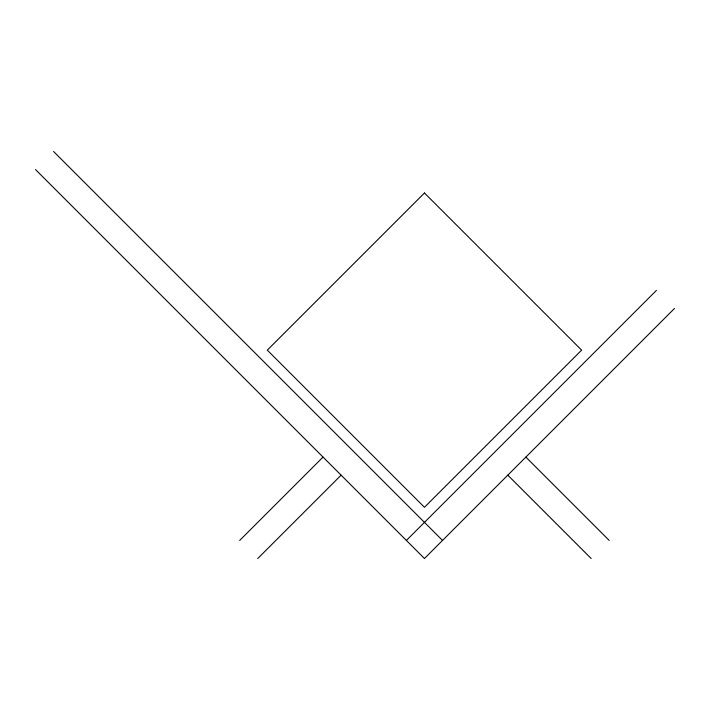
<?xml version="1.0" encoding="UTF-8"?>
<svg xmlns="http://www.w3.org/2000/svg" width="710" height="710" viewBox="0 0 710 710"><rect width="100%" height="100%" fill="white"/><g stroke="black" fill="none" stroke-linecap="round" stroke-linejoin="round"><path stroke-width="1.06" d="M239.687 540.443L323.032 457.098M257.757 558.513L341.111 475.167M406.386 540.443L656.43 290.399M674.5 308.468L424.456 558.513L35.5 169.557M525.879 457.098L609.224 540.443M507.801 475.167L591.155 558.513M53.569 151.487L442.534 540.443M424.456 192.987L267.297 350.145L424.456 507.304L581.623 350.145L424.456 192.987"/></g></svg>
